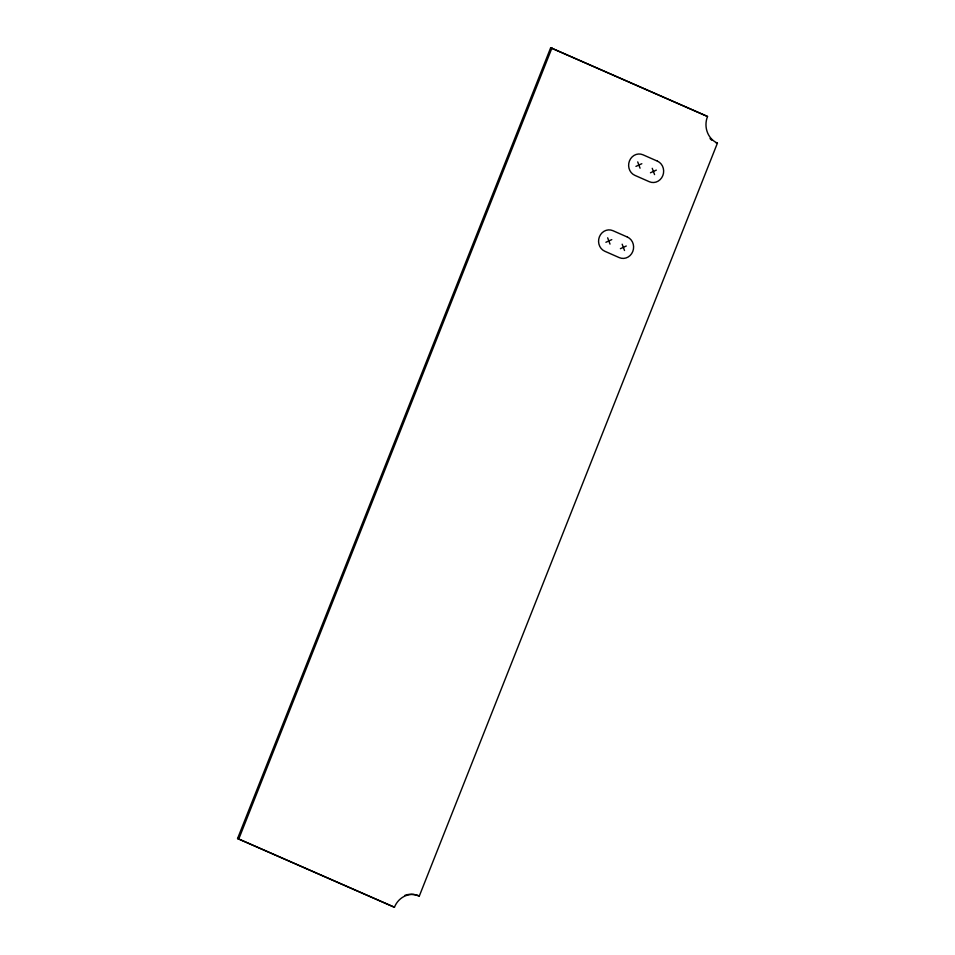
<?xml version="1.0" encoding="UTF-8"?>
<svg xmlns="http://www.w3.org/2000/svg" width="955" height="955" viewBox="0 0 955 955"><rect width="100%" height="100%" fill="white"/><g stroke="black" fill="none" stroke-linecap="round" stroke-linejoin="round"><path stroke-width="1.43" d="M237.58 838.526L550.677 47.75L707.524 116.474A20.497 18.921 -81.5 0 0 717.42 143.119L419.352 895.945A20.497 18.921 -81.5 0 0 394.439 907.25L237.58 838.526L394.439 907.25M238.881 838.717L551.966 47.941M635.946 166.385L641.82 163.723M650.462 172.783L656.336 170.109M605.9 242.284L611.773 239.621M620.404 248.682L626.277 246.02M707.524 116.474L550.677 47.75M716.119 142.928L717.42 143.119M419.352 895.945L418.051 895.754A20.497 18.921 -81.5 0 0 404.932 895.324M652.229 168.307L654.557 174.586M637.725 161.92L640.053 168.199M622.171 244.205L624.51 250.485M607.667 237.819L610.006 244.098M711.857 140.29A20.497 18.921 -81.5 0 1 710.031 138.547M657.458 161.168L642.954 154.782A11.102 10.254 -81.5 0 0 629.464 160.906A11.102 10.254 -81.5 0 0 634.824 175.338L649.328 181.725A11.102 10.254 -81.5 0 0 662.818 175.601A11.102 10.254 -81.5 0 0 657.458 161.168M627.411 237.067L612.907 230.68A11.102 10.254 -81.5 0 0 599.406 236.804A11.102 10.254 -81.5 0 0 604.766 251.237L619.27 257.623A11.102 10.254 -81.5 0 0 632.771 251.499A11.102 10.254 -81.5 0 0 627.411 237.067"/></g></svg>
